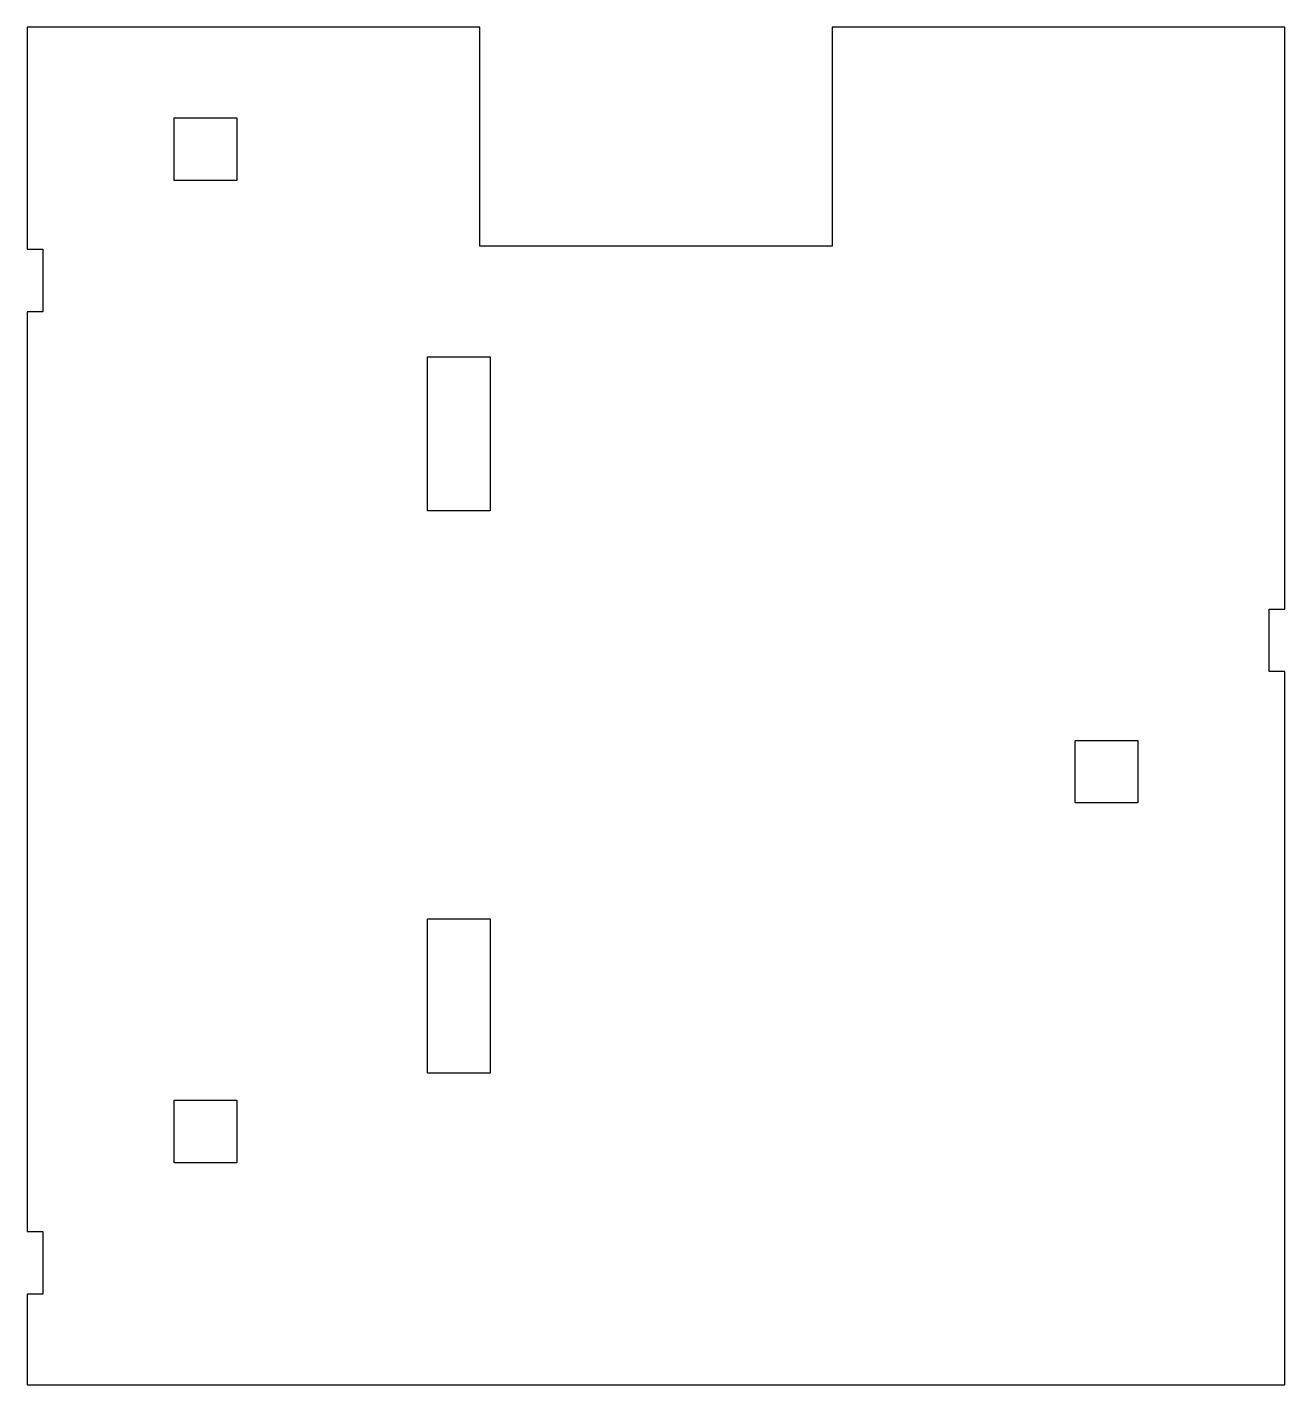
# Model space of a CAD drawing. Header units: metres. Extents: x -100 to 100, y -108 to 108.
import ezdxf

# ---------------------------------------------------------------- set-up
doc = ezdxf.new("R2010")
doc.units = ezdxf.units.M

msp = doc.modelspace()

# ---------------------------------------------------------------- linework, layer by layer
for p, q in [((-28.16, 108.5), (-100.5, 108.5)), ((-100.5, 108.5), (-100.5, 73)), ((-28.16, 73.5), (-28.16, 108.5)), ((100.5, 108.5), (28.16, 108.5)), ((28.16, 108.5), (28.16, 73.5)), ((100.5, 15.5), (100.5, 108.5)), ((-77, 84), (-77, 94)), ((-77, 94), (-67, 94)), ((-67, 94), (-67, 84)), ((-67, 84), (-77, 84)), ((-100.5, 73), (-98, 73)), ((-98, 73), (-98, 63)), ((28.16, 73.5), (-28.16, 73.5)), ((-98, 63), (-100.5, 63)), ((-100.5, 63), (-100.5, -84)), ((-36.51, 31.1754), (-36.51, 55.8246)), ((-36.51, 55.8246), (-26.51, 55.8246)), ((-26.51, 55.8246), (-26.51, 31.1754)), ((-26.51, 31.1754), (-36.51, 31.1754)), ((98, 5.5), (98, 15.5)), ((98, 15.5), (100.5, 15.5)), ((100.5, 5.5), (98, 5.5)), ((100.5, -108.5), (100.5, 5.5)), ((67, -15.5), (67, -5.5)), ((67, -5.5), (77, -5.5)), ((77, -5.5), (77, -15.5)), ((77, -15.5), (67, -15.5)), ((-36.51, -58.6746), (-36.51, -34.0254)), ((-36.51, -34.0254), (-26.51, -34.0254)), ((-26.51, -34.0254), (-26.51, -58.6746)), ((-26.51, -58.6746), (-36.51, -58.6746)), ((-77, -73), (-77, -63)), ((-77, -63), (-67, -63)), ((-67, -63), (-67, -73)), ((-67, -73), (-77, -73)), ((-100.5, -84), (-98, -84)), ((-98, -84), (-98, -94)), ((-98, -94), (-100.5, -94)), ((-100.5, -94), (-100.5, -108.5)), ((-100.5, -108.5), (100.5, -108.5))]:
    msp.add_line(p, q)

doc.saveas('drawing.dxf')
